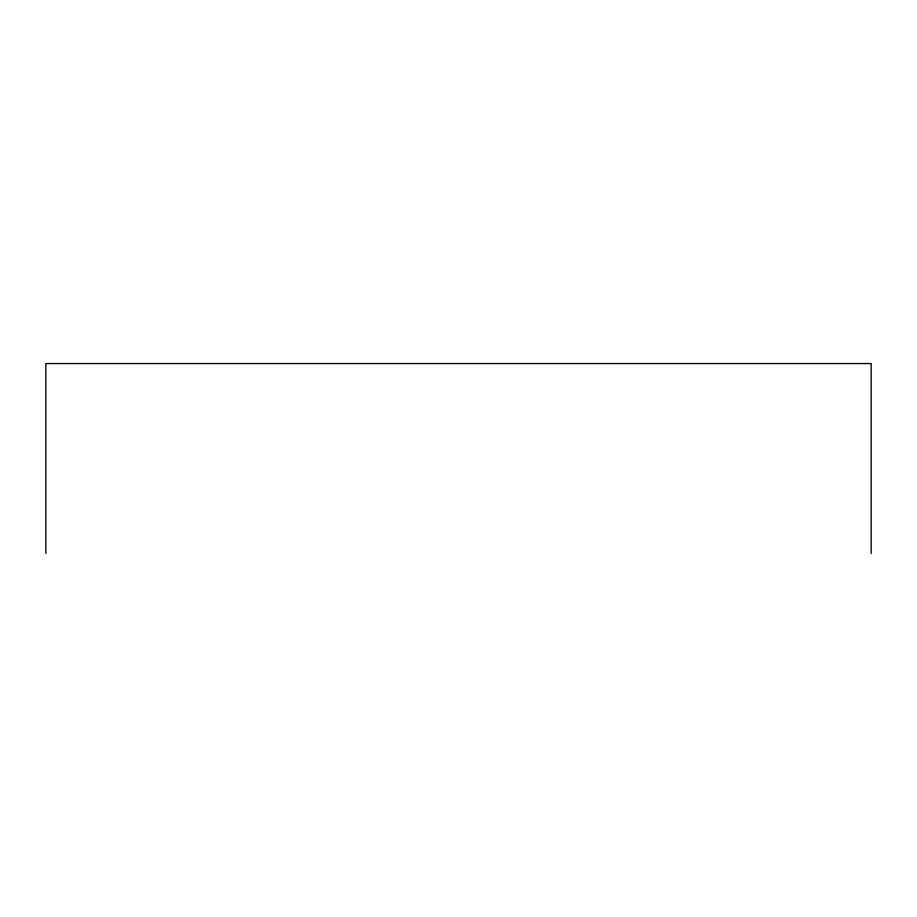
<?xml version="1.0" encoding="UTF-8"?>
<svg xmlns="http://www.w3.org/2000/svg" width="917" height="917" viewBox="0 0 917 917"><rect width="100%" height="100%" fill="white"/><g stroke="black" fill="none" stroke-linecap="round" stroke-linejoin="round"><path stroke-width="1.38" d="M871.15 553.444L871.15 363.556L45.85 363.556L45.85 553.444"/></g></svg>
